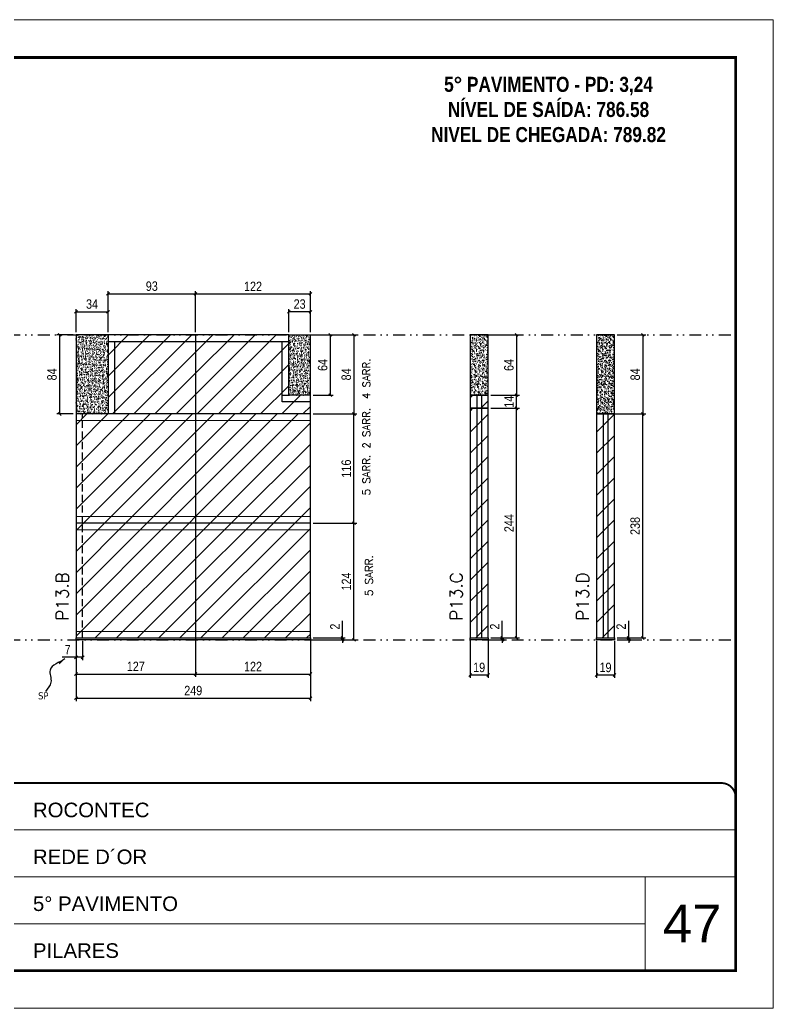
# Model space of a CAD drawing. Extents: x 28748 to 35002, y 14885 to 43501.
# Drawn here: x 32617 to 33417, y 29816 to 30866 of the extents above; entities that cross this region are included whole.
import ezdxf

# ---------------------------------------------------------------- set-up
doc = ezdxf.new("R2010")
doc.units = 0
for name, pattern in [('CONTINUO', [0]), ('DASHED', [0.75, 0.5, -0.25]), ('DIVIDE2', [0.625, 0.25, -0.125, 0, -0.125, 0, -0.125]), ('HIDDEN', [0.375, 0.25, -0.125])]:
    doc.linetypes.add(name, pattern=pattern)
for name, color, linetype, lineweight in [('CARIMBO', 255, 'Continuous', 9), ('Folhas', 255, 'Continuous', 9), ('Hachura', 251, 'Continuous', 9), ('Sarr 2.2x7', 40, 'Continuous', 9), ('SARRAFO DE PRESSAO', 251, 'DASHED', 9), ('Texto Seção', 7, 'Continuous', 15)]:
    doc.layers.add(name, color=color, linetype=linetype, lineweight=lineweight)
for name, color, linetype in [('COTA', 241, 'Continuous'), ('NOMENCLATURA', 7, 'Continuous'), ('Nível', 160, 'Continuous'), ('Painéis', 200, 'Continuous'), ('SARR_2.2x7', 40, 'Continuous'), ('Sarrafo de Pressão', 42, 'HIDDEN'), ('texto', 7, 'Continuous')]:
    doc.layers.add(name, color=color, linetype=linetype)
doc.styles.add('ARIAL', font='arial.ttf')
doc.styles.add('COTA TECNICA', font='techl___.ttf', dxfattribs={"height": 10})
doc.styles.add('COTA TECNICA-50', font='techl___.ttf', dxfattribs={"height": 10})
doc.styles.add('REGUA-120', font='ROMANS.shx', dxfattribs={"height": 15})
doc.styles.add('ROMANC', font='techb___.ttf', dxfattribs={"height": 2.5})
doc.styles.add('ROMANS', font='romans.shx')
doc.styles.get("Standard").update_dxf_attribs({"font": 'arial.ttf'})
doc.dimstyles.new('COTA PAINEL-50', dxfattribs={"dimtxt": 10, "dimasz": 3, "dimexe": 3, "dimexo": 3, "dimgap": 3, "dimtad": 1, "dimdec": 1, "dimzin": 12, "dimdsep": 46, "dimtxsty": 'COTA TECNICA-50', "dimblk1": 'OBLIQUE', "dimblk2": 'OBLIQUE', "dimsah": 1, "dimcen": 0.9, "dimclrd": 4, "dimclre": 4, "dimclrt": 240, "dimadec": 1, "dimazin": 3, "dimtfac": 1, "dimtdec": 1, "dimtmove": 0, "dimatfit": 3, "dimfxl": 1, "dimtolj": 1, "dimtzin": 12, "dimarcsym": 0})
doc.dimstyles.new('PAINEL', dxfattribs={"dimtxt": 10, "dimasz": 3, "dimexe": 3, "dimexo": 3, "dimgap": 3, "dimtad": 1, "dimdec": 1, "dimzin": 12, "dimdsep": 46, "dimtxsty": 'COTA TECNICA', "dimblk1": 'OBLIQUE', "dimblk2": 'OBLIQUE', "dimsah": 1, "dimcen": 0.9, "dimclrd": 4, "dimclre": 4, "dimclrt": 240, "dimadec": 1, "dimazin": 3, "dimtfac": 1, "dimtdec": 1, "dimtmove": 0, "dimatfit": 3, "dimfxl": 1, "dimtolj": 1, "dimtzin": 12, "dimarcsym": 0})
doc.dimstyles.get("Standard").update_dxf_attribs({"dimtxt": 0.18, "dimasz": 0.18, "dimexe": 0.18, "dimexo": 0.0625, "dimgap": 0.09, "dimtad": 0, "dimtih": 1, "dimtoh": 1, "dimdec": 4, "dimzin": 0, "dimdsep": 46, "dimtxsty": 'Standard', "dimcen": 0.09, "dimadec": 0, "dimazin": 0, "dimtfac": 1, "dimtdec": 4, "dimtofl": 0, "dimtmove": 0, "dimatfit": 3, "dimfxl": 1, "dimtolj": 1, "dimtzin": 0, "dimarcsym": 0})
pattern_1 = [(45, (-100190.879, -2076.637), (-11.2253202, 11.2253202), [])]

# ---------------------------------------------------------------- blocks, each defined once
blk = doc.blocks.new('9999999999')
at = {"color": 30, "linetype": 'CONTINUO'}
for p, q in [((98564.6, 34379.6), (99584, 34379.6)), ((98564.6, 34329.8), (99488, 34329.8)), ((99584, 34329.8), (99488, 34329.8)), ((99488, 34329.8), (99488, 34230.2)), ((98564.6, 34280), (99488, 34280))]:
    blk.add_line(p, q, dxfattribs=at)
at = {"color": 30, "linetype": 'CONTINUO', "const_width": 2}
blk.add_lwpolyline([(99584, 34230.2), (99584, 34414.4, 0.414214), (99569, 34429.4), (98229, 34429.4, 0.414214), (98214, 34414.4), (98214, 34245.2, 0.414214), (98229, 34230.2), (99584, 34230.2)], format="xyb", dxfattribs=at)
at = {"layer": 'Folhas'}
blk.add_lwpolyline([(98139, 34190.2), (99624, 34190.2), (99624, 35240.2), (98139, 35240.2)], close=True, dxfattribs=at)
at = {"layer": 'Folhas', "color": 30, "const_width": 3}
blk.add_lwpolyline([(98214, 34230.2), (99584, 34230.2), (99584, 35200.2), (98214, 35200.2)], close=True, dxfattribs=at)
at = {"color": 7, "linetype": 'Continuous', "ltscale": 5, "style": 'ARIAL'}
for s, height, p in [('ROCONTEC', 15.48, (98837.7, 34393.1)), ('REDE D´OR', 15.48, (98837.7, 34343.3)), ('5° PAVIMENTO', 15.483, (98837.7, 34293.5)), ('PILARES', 15.48, (98837.7, 34243.7))]:
    blk.add_text(s, height=height, dxfattribs=at).set_placement(p)
blk = doc.blocks.new('_Oblique')
at = {"color": 0, "linetype": 'ByBlock', "lineweight": -2}
blk.add_line((-0.5, -0.5), (0.5, 0.5), dxfattribs=at)
blk = doc.blocks.new('*D952')
at = {"layer": 'COTA', "color": 4, "lineweight": -2, "transparency": 16777216}
for p, q in [((32676.3, 30206.7), (32676.3, 30142.7)), ((32925.3, 30206.7), (32925.3, 30142.7)), ((32676.3, 30145.7), (32925.3, 30145.7))]:
    blk.add_line(p, q, dxfattribs=at)
at = {"layer": 'Defpoints', "color": 0, "transparency": 16777216}
for p in [(32676.3, 30209.7), (32925.3, 30209.7), (32925.3, 30145.7)]:
    blk.add_point(p, dxfattribs=at)
at = {"layer": 'COTA', "color": 4, "lineweight": -2, "transparency": 16777216, "xscale": 3, "yscale": 3, "zscale": 3, "rotation": 180}
blk.add_blockref('_Oblique', (32676.3, 30145.7), dxfattribs=at)
at = {"layer": 'COTA', "color": 4, "lineweight": -2, "transparency": 16777216, "xscale": 3, "yscale": 3, "zscale": 3}
blk.add_blockref('_Oblique', (32925.3, 30145.7), dxfattribs=at)
at = {"layer": 'COTA', "color": 240, "transparency": 16777216, "insert": (32800.8, 30153.8), "char_height": 10, "attachment_point": 5, "style": 'COTA TECNICA'}
blk.add_mtext('\\A1;249', dxfattribs=at)
blk = doc.blocks.new('*D953')
at = {"layer": 'COTA', "color": 4, "lineweight": -2, "transparency": 16777216}
for p, q in [((32676.3, 30204.7), (32676.3, 30186.2)), ((32683.3, 30206.7), (32683.3, 30186.2)), ((32676.3, 30189.2), (32661.6, 30189.2)), ((32683.3, 30189.2), (32676.3, 30189.2))]:
    blk.add_line(p, q, dxfattribs=at)
at = {"layer": 'Defpoints', "color": 0, "transparency": 16777216}
for p in [(32683.3, 30209.7), (32676.3, 30207.7), (32676.3, 30189.2)]:
    blk.add_point(p, dxfattribs=at)
at = {"layer": 'COTA', "color": 4, "lineweight": -2, "transparency": 16777216, "xscale": 3, "yscale": 3, "zscale": 3, "rotation": 180}
blk.add_blockref('_Oblique', (32676.3, 30189.2), dxfattribs=at)
at = {"layer": 'COTA', "color": 4, "lineweight": -2, "transparency": 16777216, "xscale": 3, "yscale": 3, "zscale": 3}
blk.add_blockref('_Oblique', (32683.3, 30189.2), dxfattribs=at)
at = {"layer": 'COTA', "color": 240, "transparency": 16777216, "insert": (32667.4, 30197.3), "char_height": 10, "attachment_point": 5, "style": 'COTA TECNICA-50'}
blk.add_mtext('\\A1;7', dxfattribs=at)
blk = doc.blocks.new('*D954')
at = {"layer": 'COTA', "color": 4, "lineweight": -2, "transparency": 16777216}
for p, q in [((32928.3, 30331.7), (32974.5, 30331.7)), ((32971.5, 30207.7), (32971.5, 30331.7)), ((32928.3, 30207.7), (32974.5, 30207.7))]:
    blk.add_line(p, q, dxfattribs=at)
at = {"layer": 'Defpoints', "color": 0, "transparency": 16777216}
for p in [(32925.3, 30331.7), (32971.5, 30331.7), (32925.3, 30207.7)]:
    blk.add_point(p, dxfattribs=at)
at = {"layer": 'COTA', "color": 4, "lineweight": -2, "transparency": 16777216, "xscale": 3, "yscale": 3, "zscale": 3}
for p, rotation in [((32971.5, 30331.7), 90), ((32971.5, 30207.7), 270)]:
    blk.add_blockref('_Oblique', p, dxfattribs=dict(at, rotation=rotation))
at = {"layer": 'COTA', "color": 240, "transparency": 16777216, "insert": (32963.5, 30269.7), "char_height": 10, "attachment_point": 5, "rotation": 90, "style": 'COTA TECNICA-50'}
blk.add_mtext('\\A1;124', dxfattribs=at)
blk = doc.blocks.new('*D955')
at = {"layer": 'COTA', "color": 4, "lineweight": -2, "transparency": 16777216}
for p, q in [((32959.3, 30209.7), (32959.3, 30227.8)), ((32928.3, 30209.7), (32962.3, 30209.7)), ((32959.3, 30207.7), (32959.3, 30209.7)), ((32928.3, 30207.7), (32962.3, 30207.7)), ((32959.3, 30207.7), (32959.3, 30204.7))]:
    blk.add_line(p, q, dxfattribs=at)
at = {"layer": 'Defpoints', "color": 0, "transparency": 16777216}
for p in [(32925.3, 30209.7), (32925.3, 30207.7), (32959.3, 30207.7)]:
    blk.add_point(p, dxfattribs=at)
at = {"layer": 'COTA', "color": 4, "lineweight": -2, "transparency": 16777216, "xscale": 3, "yscale": 3, "zscale": 3}
for p, rotation in [((32959.3, 30209.7), 270), ((32959.3, 30207.7), 90)]:
    blk.add_blockref('_Oblique', p, dxfattribs=dict(at, rotation=rotation))
at = {"layer": 'COTA', "color": 240, "transparency": 16777216, "insert": (32951.3, 30221.8), "char_height": 10, "attachment_point": 5, "rotation": 90, "style": 'COTA TECNICA-50'}
blk.add_mtext('\\A1;2', dxfattribs=at)
blk = doc.blocks.new('*D956')
at = {"layer": 'COTA', "color": 4, "linetype": 'ByBlock', "lineweight": -2, "transparency": 16777216}
for p, q in [((32928.3, 30531.7), (32974.5, 30531.7)), ((32971.5, 30531.7), (32971.5, 30447.7)), ((32928.3, 30447.7), (32974.5, 30447.7))]:
    blk.add_line(p, q, dxfattribs=at)
at = {"layer": 'Defpoints', "color": 0, "linetype": 'ByBlock', "transparency": 16777216}
for p in [(32925.3, 30531.7), (32925.3, 30447.7), (32971.5, 30447.7)]:
    blk.add_point(p, dxfattribs=at)
at = {"layer": 'COTA', "color": 4, "linetype": 'ByBlock', "lineweight": -2, "transparency": 16777216, "xscale": 3, "yscale": 3, "zscale": 3}
for p, rotation in [((32971.5, 30531.7), 90), ((32971.5, 30447.7), 270)]:
    blk.add_blockref('_Oblique', p, dxfattribs=dict(at, rotation=rotation))
at = {"layer": 'COTA', "color": 240, "linetype": 'ByBlock', "transparency": 16777216, "insert": (32963.4, 30489.7), "char_height": 10, "attachment_point": 5, "rotation": 90, "style": 'COTA TECNICA'}
blk.add_mtext('\\A1;84', dxfattribs=at)
blk = doc.blocks.new('*D957')
at = {"layer": 'COTA', "color": 4, "linetype": 'ByBlock', "lineweight": -2, "transparency": 16777216}
for p, q in [((32928.3, 30447.7), (32974.5, 30447.7)), ((32971.5, 30331.7), (32971.5, 30447.7)), ((32928.3, 30331.7), (32974.5, 30331.7))]:
    blk.add_line(p, q, dxfattribs=at)
at = {"layer": 'Defpoints', "color": 0, "linetype": 'ByBlock', "transparency": 16777216}
for p in [(32925.3, 30447.7), (32971.5, 30447.7), (32925.3, 30331.7)]:
    blk.add_point(p, dxfattribs=at)
at = {"layer": 'COTA', "color": 4, "linetype": 'ByBlock', "lineweight": -2, "transparency": 16777216, "xscale": 3, "yscale": 3, "zscale": 3}
for p, rotation in [((32971.5, 30447.7), 90), ((32971.5, 30331.7), 270)]:
    blk.add_blockref('_Oblique', p, dxfattribs=dict(at, rotation=rotation))
at = {"layer": 'COTA', "color": 240, "linetype": 'ByBlock', "transparency": 16777216, "insert": (32963.4, 30389.7), "char_height": 10, "attachment_point": 5, "rotation": 90, "style": 'COTA TECNICA'}
blk.add_mtext('\\A1;116', dxfattribs=at)
blk = doc.blocks.new('*D1854')
at = {"layer": 'COTA', "color": 4, "linetype": 'ByBlock', "lineweight": -2, "transparency": 16777216}
for p, q in [((32803.3, 30444.7), (32803.3, 30168.4)), ((32676.3, 30206.7), (32676.3, 30168.4)), ((32676.3, 30171.4), (32803.3, 30171.4))]:
    blk.add_line(p, q, dxfattribs=at)
at = {"layer": 'Defpoints', "color": 0, "linetype": 'ByBlock', "transparency": 16777216}
for p in [(32803.3, 30447.7), (32676.3, 30209.7), (32803.3, 30171.4)]:
    blk.add_point(p, dxfattribs=at)
at = {"layer": 'COTA', "color": 4, "linetype": 'ByBlock', "lineweight": -2, "transparency": 16777216, "xscale": 3, "yscale": 3, "zscale": 3, "rotation": 180}
blk.add_blockref('_Oblique', (32676.3, 30171.4), dxfattribs=at)
at = {"layer": 'COTA', "color": 4, "linetype": 'ByBlock', "lineweight": -2, "transparency": 16777216, "xscale": 3, "yscale": 3, "zscale": 3}
blk.add_blockref('_Oblique', (32803.3, 30171.4), dxfattribs=at)
at = {"layer": 'COTA', "color": 240, "linetype": 'ByBlock', "transparency": 16777216, "insert": (32739.8, 30179.5), "char_height": 10, "attachment_point": 5, "style": 'COTA TECNICA'}
blk.add_mtext('\\A1;127', dxfattribs=at)
blk = doc.blocks.new('*D1855')
at = {"layer": 'COTA', "color": 4, "linetype": 'ByBlock', "lineweight": -2, "transparency": 16777216}
for p, q in [((32803.3, 30444.7), (32803.3, 30168.4)), ((32925.3, 30204.7), (32925.3, 30168.4)), ((32803.3, 30171.4), (32925.3, 30171.4))]:
    blk.add_line(p, q, dxfattribs=at)
at = {"layer": 'Defpoints', "color": 0, "linetype": 'ByBlock', "transparency": 16777216}
for p in [(32803.3, 30447.7), (32925.3, 30207.7), (32925.3, 30171.4)]:
    blk.add_point(p, dxfattribs=at)
at = {"layer": 'COTA', "color": 4, "linetype": 'ByBlock', "lineweight": -2, "transparency": 16777216, "xscale": 3, "yscale": 3, "zscale": 3, "rotation": 180}
blk.add_blockref('_Oblique', (32803.3, 30171.4), dxfattribs=at)
at = {"layer": 'COTA', "color": 4, "linetype": 'ByBlock', "lineweight": -2, "transparency": 16777216, "xscale": 3, "yscale": 3, "zscale": 3}
blk.add_blockref('_Oblique', (32925.3, 30171.4), dxfattribs=at)
at = {"layer": 'COTA', "color": 240, "linetype": 'ByBlock', "transparency": 16777216, "insert": (32864.3, 30179.4), "char_height": 10, "attachment_point": 5, "style": 'COTA TECNICA'}
blk.add_mtext('\\A1;122', dxfattribs=at)
blk = doc.blocks.new('*D1856')
at = {"layer": 'COTA', "color": 4, "linetype": 'ByBlock', "lineweight": -2, "transparency": 16777216}
for p, q in [((32673.3, 30531.7), (32655.9, 30531.7)), ((32658.9, 30531.7), (32658.9, 30447.7)), ((32673.3, 30447.7), (32655.9, 30447.7))]:
    blk.add_line(p, q, dxfattribs=at)
at = {"layer": 'Defpoints', "color": 0, "linetype": 'ByBlock', "transparency": 16777216}
for p in [(32676.3, 30531.7), (32658.9, 30447.7), (32676.3, 30447.7)]:
    blk.add_point(p, dxfattribs=at)
at = {"layer": 'COTA', "color": 4, "linetype": 'ByBlock', "lineweight": -2, "transparency": 16777216, "xscale": 3, "yscale": 3, "zscale": 3}
for p, rotation in [((32658.9, 30531.7), 90), ((32658.9, 30447.7), 270)]:
    blk.add_blockref('_Oblique', p, dxfattribs=dict(at, rotation=rotation))
at = {"layer": 'COTA', "color": 240, "linetype": 'ByBlock', "transparency": 16777216, "insert": (32650.8, 30489.7), "char_height": 10, "attachment_point": 5, "rotation": 90, "style": 'COTA TECNICA'}
blk.add_mtext('\\A1;84', dxfattribs=at)
blk = doc.blocks.new('*D1823')
at = {"layer": 'COTA', "color": 4, "linetype": 'ByBlock', "lineweight": -2, "transparency": 16777216}
for p, q in [((32676.3, 30534.7), (32676.3, 30559.1)), ((32676.3, 30556.1), (32710.3, 30556.1)), ((32710.3, 30534.7), (32710.3, 30559.1))]:
    blk.add_line(p, q, dxfattribs=at)
at = {"layer": 'Defpoints', "color": 0, "linetype": 'ByBlock', "transparency": 16777216}
for p in [(32710.3, 30556.1), (32676.3, 30531.7), (32710.3, 30531.7)]:
    blk.add_point(p, dxfattribs=at)
at = {"layer": 'COTA', "color": 4, "linetype": 'ByBlock', "lineweight": -2, "transparency": 16777216, "xscale": 3, "yscale": 3, "zscale": 3, "rotation": 180}
blk.add_blockref('_Oblique', (32676.3, 30556.1), dxfattribs=at)
at = {"layer": 'COTA', "color": 4, "linetype": 'ByBlock', "lineweight": -2, "transparency": 16777216, "xscale": 3, "yscale": 3, "zscale": 3}
blk.add_blockref('_Oblique', (32710.3, 30556.1), dxfattribs=at)
at = {"layer": 'COTA', "color": 240, "linetype": 'ByBlock', "transparency": 16777216, "insert": (32693.3, 30564.4), "char_height": 10, "attachment_point": 5, "style": 'COTA TECNICA'}
blk.add_mtext('\\A1;34', dxfattribs=at)
blk = doc.blocks.new('*D905')
at = {"layer": 'COTA', "color": 4, "lineweight": -2, "transparency": 16777216}
for p, q in [((33095, 30206.7), (33095, 30167.4)), ((33114, 30206.7), (33114, 30167.4)), ((33095, 30170.4), (33114, 30170.4))]:
    blk.add_line(p, q, dxfattribs=at)
at = {"layer": 'Defpoints', "color": 0, "transparency": 16777216}
for p in [(33095, 30209.7), (33114, 30209.7), (33114, 30170.4)]:
    blk.add_point(p, dxfattribs=at)
at = {"layer": 'COTA', "color": 4, "lineweight": -2, "transparency": 16777216, "xscale": 3, "yscale": 3, "zscale": 3, "rotation": 180}
blk.add_blockref('_Oblique', (33095, 30170.4), dxfattribs=at)
at = {"layer": 'COTA', "color": 4, "lineweight": -2, "transparency": 16777216, "xscale": 3, "yscale": 3, "zscale": 3}
blk.add_blockref('_Oblique', (33114, 30170.4), dxfattribs=at)
at = {"layer": 'COTA', "color": 240, "transparency": 16777216, "insert": (33104.5, 30178.4), "char_height": 10, "attachment_point": 5, "style": 'COTA TECNICA'}
blk.add_mtext('\\A1;19', dxfattribs=at)
blk = doc.blocks.new('*D906')
at = {"layer": 'COTA', "color": 4, "lineweight": -2, "transparency": 16777216}
for p, q in [((33129.1, 30209.7), (33129.1, 30227.8)), ((33117, 30209.7), (33132.1, 30209.7)), ((33129.1, 30207.7), (33129.1, 30209.7)), ((33117, 30207.7), (33132.1, 30207.7)), ((33129.1, 30207.7), (33129.1, 30204.7))]:
    blk.add_line(p, q, dxfattribs=at)
at = {"layer": 'Defpoints', "color": 0, "transparency": 16777216}
for p in [(33114, 30209.7), (33129.1, 30209.7), (33114, 30207.7)]:
    blk.add_point(p, dxfattribs=at)
at = {"layer": 'COTA', "color": 4, "lineweight": -2, "transparency": 16777216, "xscale": 3, "yscale": 3, "zscale": 3}
for p, rotation in [((33129.1, 30209.7), 270), ((33129.1, 30207.7), 90)]:
    blk.add_blockref('_Oblique', p, dxfattribs=dict(at, rotation=rotation))
at = {"layer": 'COTA', "color": 240, "transparency": 16777216, "insert": (33121.1, 30221.8), "char_height": 10, "attachment_point": 5, "rotation": 90, "style": 'COTA TECNICA-50'}
blk.add_mtext('\\A1;2', dxfattribs=at)
blk = doc.blocks.new('*D1826')
at = {"layer": 'COTA', "color": 4, "linetype": 'ByBlock', "lineweight": -2, "transparency": 16777216}
for p, q in [((33117, 30531.7), (33147.2, 30531.7)), ((33144.2, 30531.7), (33144.2, 30467.7)), ((33117, 30467.7), (33147.2, 30467.7))]:
    blk.add_line(p, q, dxfattribs=at)
at = {"layer": 'Defpoints', "color": 0, "linetype": 'ByBlock', "transparency": 16777216}
for p in [(33114, 30531.7), (33114, 30467.7), (33144.2, 30467.7)]:
    blk.add_point(p, dxfattribs=at)
at = {"layer": 'COTA', "color": 4, "linetype": 'ByBlock', "lineweight": -2, "transparency": 16777216, "xscale": 3, "yscale": 3, "zscale": 3}
for p, rotation in [((33144.2, 30531.7), 90), ((33144.2, 30467.7), 270)]:
    blk.add_blockref('_Oblique', p, dxfattribs=dict(at, rotation=rotation))
at = {"layer": 'COTA', "color": 240, "linetype": 'ByBlock', "transparency": 16777216, "insert": (33136.1, 30499.7), "char_height": 10, "attachment_point": 5, "rotation": 90, "style": 'COTA TECNICA'}
blk.add_mtext('\\A1;64', dxfattribs=at)
blk = doc.blocks.new('*D1827')
at = {"layer": 'COTA', "color": 4, "linetype": 'ByBlock', "lineweight": -2, "transparency": 16777216}
for p, q in [((33117, 30453.7), (33147.2, 30453.7)), ((33144.2, 30209.7), (33144.2, 30453.7)), ((33117, 30209.7), (33147.2, 30209.7))]:
    blk.add_line(p, q, dxfattribs=at)
at = {"layer": 'Defpoints', "color": 0, "linetype": 'ByBlock', "transparency": 16777216}
for p in [(33114, 30453.7), (33144.2, 30453.7), (33114, 30209.7)]:
    blk.add_point(p, dxfattribs=at)
at = {"layer": 'COTA', "color": 4, "linetype": 'ByBlock', "lineweight": -2, "transparency": 16777216, "xscale": 3, "yscale": 3, "zscale": 3}
for p, rotation in [((33144.2, 30453.7), 90), ((33144.2, 30209.7), 270)]:
    blk.add_blockref('_Oblique', p, dxfattribs=dict(at, rotation=rotation))
at = {"layer": 'COTA', "color": 240, "linetype": 'ByBlock', "transparency": 16777216, "insert": (33136.2, 30331.7), "char_height": 10, "attachment_point": 5, "rotation": 90, "style": 'COTA TECNICA'}
blk.add_mtext('\\A1;244', dxfattribs=at)
blk = doc.blocks.new('*D1828')
at = {"layer": 'COTA', "color": 4, "linetype": 'ByBlock', "lineweight": -2, "transparency": 16777216}
for p, q in [((33117, 30467.7), (33147.2, 30467.7)), ((33144.2, 30453.7), (33144.2, 30467.7)), ((33117, 30453.7), (33147.2, 30453.7))]:
    blk.add_line(p, q, dxfattribs=at)
at = {"layer": 'Defpoints', "color": 0, "linetype": 'ByBlock', "transparency": 16777216}
for p in [(33114, 30467.7), (33144.2, 30467.7), (33114, 30453.7)]:
    blk.add_point(p, dxfattribs=at)
at = {"layer": 'COTA', "color": 4, "linetype": 'ByBlock', "lineweight": -2, "transparency": 16777216, "xscale": 3, "yscale": 3, "zscale": 3}
for p, rotation in [((33144.2, 30467.7), 90), ((33144.2, 30453.7), 270)]:
    blk.add_blockref('_Oblique', p, dxfattribs=dict(at, rotation=rotation))
at = {"layer": 'COTA', "color": 240, "linetype": 'ByBlock', "transparency": 16777216, "insert": (33136.2, 30460.7), "char_height": 10, "attachment_point": 5, "rotation": 90, "style": 'COTA TECNICA'}
blk.add_mtext('\\A1;14', dxfattribs=at)
blk = doc.blocks.new('*D2156')
at = {"layer": 'COTA', "color": 4, "lineweight": -2, "transparency": 16777216}
for p, q in [((32803.3, 30534.7), (32803.3, 30578.2)), ((32925.3, 30534.7), (32925.3, 30578.2)), ((32803.3, 30575.2), (32925.3, 30575.2))]:
    blk.add_line(p, q, dxfattribs=at)
at = {"layer": 'Defpoints', "color": 0, "transparency": 16777216}
for p in [(32925.3, 30575.2), (32803.3, 30531.7), (32925.3, 30531.7)]:
    blk.add_point(p, dxfattribs=at)
at = {"layer": 'COTA', "color": 4, "lineweight": -2, "transparency": 16777216, "xscale": 3, "yscale": 3, "zscale": 3, "rotation": 180}
blk.add_blockref('_Oblique', (32803.3, 30575.2), dxfattribs=at)
at = {"layer": 'COTA', "color": 4, "lineweight": -2, "transparency": 16777216, "xscale": 3, "yscale": 3, "zscale": 3}
blk.add_blockref('_Oblique', (32925.3, 30575.2), dxfattribs=at)
at = {"layer": 'COTA', "color": 240, "transparency": 16777216, "insert": (32864.3, 30583.2), "char_height": 10, "attachment_point": 5, "style": 'COTA TECNICA-50'}
blk.add_mtext('\\A1;122', dxfattribs=at)
blk = doc.blocks.new('*D1418')
at = {"layer": 'COTA', "color": 4, "lineweight": -2, "transparency": 16777216}
for p, q in [((32902.3, 30534.7), (32902.3, 30559.1)), ((32925.3, 30556.1), (32902.3, 30556.1)), ((32925.3, 30534.7), (32925.3, 30559.1))]:
    blk.add_line(p, q, dxfattribs=at)
at = {"layer": 'Defpoints', "color": 0, "transparency": 16777216}
for p in [(32902.3, 30556.1), (32902.3, 30531.7), (32925.3, 30531.7)]:
    blk.add_point(p, dxfattribs=at)
at = {"layer": 'COTA', "color": 4, "lineweight": -2, "transparency": 16777216, "xscale": 3, "yscale": 3, "zscale": 3, "rotation": 180}
blk.add_blockref('_Oblique', (32902.3, 30556.1), dxfattribs=at)
at = {"layer": 'COTA', "color": 4, "lineweight": -2, "transparency": 16777216, "xscale": 3, "yscale": 3, "zscale": 3}
blk.add_blockref('_Oblique', (32925.3, 30556.1), dxfattribs=at)
at = {"layer": 'COTA', "color": 240, "transparency": 16777216, "insert": (32913.8, 30564.4), "char_height": 10, "attachment_point": 5, "style": 'COTA TECNICA-50'}
blk.add_mtext('\\A1;23', dxfattribs=at)
blk = doc.blocks.new('*D2303')
at = {"layer": 'COTA', "color": 4, "lineweight": -2, "transparency": 16777216}
for p, q in [((32710.3, 30534.7), (32710.3, 30578.2)), ((32803.3, 30534.7), (32803.3, 30578.2)), ((32710.3, 30575.2), (32803.3, 30575.2))]:
    blk.add_line(p, q, dxfattribs=at)
at = {"layer": 'Defpoints', "color": 0, "transparency": 16777216}
for p in [(32803.3, 30575.2), (32710.3, 30531.7), (32803.3, 30531.7)]:
    blk.add_point(p, dxfattribs=at)
at = {"layer": 'COTA', "color": 4, "lineweight": -2, "transparency": 16777216, "xscale": 3, "yscale": 3, "zscale": 3, "rotation": 180}
blk.add_blockref('_Oblique', (32710.3, 30575.2), dxfattribs=at)
at = {"layer": 'COTA', "color": 4, "lineweight": -2, "transparency": 16777216, "xscale": 3, "yscale": 3, "zscale": 3}
blk.add_blockref('_Oblique', (32803.3, 30575.2), dxfattribs=at)
at = {"layer": 'COTA', "color": 240, "transparency": 16777216, "insert": (32756.8, 30583.4), "char_height": 10, "attachment_point": 5, "style": 'COTA TECNICA'}
blk.add_mtext('\\A1;93', dxfattribs=at)
blk = doc.blocks.new('*D2311')
at = {"layer": 'COTA', "color": 4, "lineweight": -2, "transparency": 16777216}
for p, q in [((33229.2, 30206.7), (33229.2, 30167.4)), ((33248.2, 30206.7), (33248.2, 30167.4)), ((33229.2, 30170.4), (33248.2, 30170.4))]:
    blk.add_line(p, q, dxfattribs=at)
at = {"layer": 'Defpoints', "color": 0, "transparency": 16777216}
for p in [(33229.2, 30209.7), (33248.2, 30209.7), (33248.2, 30170.4)]:
    blk.add_point(p, dxfattribs=at)
at = {"layer": 'COTA', "color": 4, "lineweight": -2, "transparency": 16777216, "xscale": 3, "yscale": 3, "zscale": 3, "rotation": 180}
blk.add_blockref('_Oblique', (33229.2, 30170.4), dxfattribs=at)
at = {"layer": 'COTA', "color": 4, "lineweight": -2, "transparency": 16777216, "xscale": 3, "yscale": 3, "zscale": 3}
blk.add_blockref('_Oblique', (33248.2, 30170.4), dxfattribs=at)
at = {"layer": 'COTA', "color": 240, "transparency": 16777216, "insert": (33238.7, 30178.4), "char_height": 10, "attachment_point": 5, "style": 'COTA TECNICA'}
blk.add_mtext('\\A1;19', dxfattribs=at)
blk = doc.blocks.new('*D2312')
at = {"layer": 'COTA', "color": 4, "lineweight": -2, "transparency": 16777216}
for p, q in [((33263.3, 30209.7), (33263.3, 30227.8)), ((33251.2, 30209.7), (33266.3, 30209.7)), ((33263.3, 30207.7), (33263.3, 30209.7)), ((33251.2, 30207.7), (33266.3, 30207.7)), ((33263.3, 30207.7), (33263.3, 30204.7))]:
    blk.add_line(p, q, dxfattribs=at)
at = {"layer": 'Defpoints', "color": 0, "transparency": 16777216}
for p in [(33248.2, 30209.7), (33263.3, 30209.7), (33248.2, 30207.7)]:
    blk.add_point(p, dxfattribs=at)
at = {"layer": 'COTA', "color": 4, "lineweight": -2, "transparency": 16777216, "xscale": 3, "yscale": 3, "zscale": 3}
for p, rotation in [((33263.3, 30209.7), 270), ((33263.3, 30207.7), 90)]:
    blk.add_blockref('_Oblique', p, dxfattribs=dict(at, rotation=rotation))
at = {"layer": 'COTA', "color": 240, "transparency": 16777216, "insert": (33255.3, 30221.8), "char_height": 10, "attachment_point": 5, "rotation": 90, "style": 'COTA TECNICA-50'}
blk.add_mtext('\\A1;2', dxfattribs=at)
blk = doc.blocks.new('*D2313')
at = {"layer": 'COTA', "color": 4, "linetype": 'ByBlock', "lineweight": -2, "transparency": 16777216}
for p, q in [((33251.2, 30531.7), (33281.4, 30531.7)), ((33278.4, 30531.7), (33278.4, 30447.7)), ((33251.2, 30447.7), (33281.4, 30447.7))]:
    blk.add_line(p, q, dxfattribs=at)
at = {"layer": 'Defpoints', "color": 0, "linetype": 'ByBlock', "transparency": 16777216}
for p in [(33248.2, 30531.7), (33248.2, 30447.7), (33278.4, 30447.7)]:
    blk.add_point(p, dxfattribs=at)
at = {"layer": 'COTA', "color": 4, "linetype": 'ByBlock', "lineweight": -2, "transparency": 16777216, "xscale": 3, "yscale": 3, "zscale": 3}
for p, rotation in [((33278.4, 30531.7), 90), ((33278.4, 30447.7), 270)]:
    blk.add_blockref('_Oblique', p, dxfattribs=dict(at, rotation=rotation))
at = {"layer": 'COTA', "color": 240, "linetype": 'ByBlock', "transparency": 16777216, "insert": (33270.3, 30489.7), "char_height": 10, "attachment_point": 5, "rotation": 90, "style": 'COTA TECNICA'}
blk.add_mtext('\\A1;84', dxfattribs=at)
blk = doc.blocks.new('*D2314')
at = {"layer": 'COTA', "color": 4, "linetype": 'ByBlock', "lineweight": -2, "transparency": 16777216}
for p, q in [((33232.2, 30447.7), (33281.4, 30447.7)), ((33278.4, 30209.7), (33278.4, 30447.7)), ((33251.2, 30209.7), (33281.4, 30209.7))]:
    blk.add_line(p, q, dxfattribs=at)
at = {"layer": 'Defpoints', "color": 0, "linetype": 'ByBlock', "transparency": 16777216}
for p in [(33229.2, 30447.7), (33278.4, 30447.7), (33248.2, 30209.7)]:
    blk.add_point(p, dxfattribs=at)
at = {"layer": 'COTA', "color": 4, "linetype": 'ByBlock', "lineweight": -2, "transparency": 16777216, "xscale": 3, "yscale": 3, "zscale": 3}
for p, rotation in [((33278.4, 30447.7), 90), ((33278.4, 30209.7), 270)]:
    blk.add_blockref('_Oblique', p, dxfattribs=dict(at, rotation=rotation))
at = {"layer": 'COTA', "color": 240, "linetype": 'ByBlock', "transparency": 16777216, "insert": (33270.2, 30328.7), "char_height": 10, "attachment_point": 5, "rotation": 90, "style": 'COTA TECNICA'}
blk.add_mtext('\\A1;238', dxfattribs=at)
blk = doc.blocks.new('*D2315')
at = {"layer": 'COTA', "color": 4, "lineweight": -2, "transparency": 16777216}
for p, q in [((32928.3, 30531.7), (32949.4, 30531.7)), ((32946.4, 30531.7), (32946.4, 30467.7)), ((32928.3, 30467.7), (32949.4, 30467.7))]:
    blk.add_line(p, q, dxfattribs=at)
at = {"layer": 'Defpoints', "color": 0, "transparency": 16777216}
for p in [(32925.3, 30531.7), (32925.3, 30467.7), (32946.4, 30467.7)]:
    blk.add_point(p, dxfattribs=at)
at = {"layer": 'COTA', "color": 4, "lineweight": -2, "transparency": 16777216, "xscale": 3, "yscale": 3, "zscale": 3}
for p, rotation in [((32946.4, 30531.7), 90), ((32946.4, 30467.7), 270)]:
    blk.add_blockref('_Oblique', p, dxfattribs=dict(at, rotation=rotation))
at = {"layer": 'COTA', "color": 240, "transparency": 16777216, "insert": (32938.3, 30499.7), "char_height": 10, "attachment_point": 5, "rotation": 90, "style": 'COTA TECNICA'}
blk.add_mtext('\\A1;64', dxfattribs=at)

msp = doc.modelspace()

# ---------------------------------------------------------------- hatches: boundary and pattern name
at = {"layer": 'COTA', "linetype": 'ByBlock'}
h = msp.add_hatch(dxfattribs=at)
h.set_pattern_fill('AR-CONC', color=256, scale=0.03)
h.set_pattern_definition([(50, (-100190.879, 198.5135), (5.46554007, -0.47817257), [0.5715, -6.2865]), (355, (-100190.879, 198.5135), (-1.05730264, 5.73170536), [0.4572, -5.02921753]), (100.4514447, (-100190.4235, 198.4736), (4.40823741, 5.25353256), [0.48570026, -5.34270734]), (46.1842, (-100190.879, 200.0375), (8.13237123, -1.26126984), [0.85725, -9.42975]), (96.6355576, (-100190.201, 199.932), (7.122124, 7.42278374), [0.7285507, -8.01406824]), (351.184151, (-100190.879, 200.0375), (7.122124, 7.42278374), [0.685799, -7.54379196]), (21, (-100190.117, 199.6565), (4.54843174, -3.06795595), [0.5715, -6.2865]), (326, (-100190.117, 199.6565), (1.85406085, 5.52563898), [0.4572, -5.0292]), (71.451445, (-100189.738, 199.401), (6.40249258, 2.45768307), [0.48570026, -5.34269813]), (37.5, (-100190.879, 198.5135), (0.092658098, 2.536651166), [0, -4.96824, 0, -5.1054, 0, -5.04825]), (7.5, (-100190.879, 198.5135), (2.004589875, 3.005417245), [0, -2.91084, 0, -4.85394, 0, -1.92405]), (327.5, (-100192.5782, 198.5135), (4.067717855, -0.17186232), [0, -1.905, 0, -5.9436, 0, -7.8867]), (317.5, (-100193.3402, 198.5135), (4.44387544, 0.76279473), [0, -2.4765, 0, -3.94716, 0, -5.6007])])
h.paths.add_polyline_path([(32710.3, 30531.7), (32676.3, 30531.7), (32676.3, 30447.7), (32710.3, 30447.7)])
h = msp.add_hatch(dxfattribs=at)
h.set_pattern_fill('AR-CONC', color=256, scale=0.03)
h.set_pattern_definition([(50, (29064.5875, 33199.16), (5.46554, -0.4781726), [0.5715, -6.2865]), (355, (29064.5875, 33199.16), (-1.0573026, 5.7317054), [0.4572, -5.0292175]), (100.45144, (29065.043, 33199.12), (4.4082374, 5.2535326), [0.4857, -5.3427073]), (46.1842, (29064.5875, 33200.684), (8.132371, -1.26127), [0.85725, -9.42975]), (96.63556, (29065.265, 33200.579), (7.122124, 7.422784), [0.72855, -8.014068]), (351.18415, (29064.5875, 33200.684), (7.122124, 7.422784), [0.685799, -7.543792]), (21, (29065.3495, 33200.303), (4.5484317, -3.067956), [0.5715, -6.2865]), (326, (29065.3495, 33200.303), (1.854061, 5.525639), [0.4572, -5.0292]), (71.45144, (29065.7286, 33200.0473), (6.4024926, 2.457683), [0.4857, -5.342698]), (37.5, (29064.5875, 33199.16), (0.0926581, 2.5366512), [0, -4.96824, 0, -5.1054, 0, -5.04825]), (7.5, (29064.5875, 33199.16), (2.0045899, 3.0054172), [0, -2.91084, 0, -4.85394, 0, -1.92405]), (327.5, (29062.8883, 33199.16), (4.06771786, -0.1718623), [0, -1.905, 0, -5.9436, 0, -7.8867]), (317.5, (29062.1263, 33199.16), (4.4438754, 0.7627947), [0, -2.4765, 0, -3.94716, 0, -5.6007])])
h.paths.add_polyline_path([(32902.3, 30467.7), (32925.3, 30467.7), (32925.3, 30531.7), (32902.3, 30531.7)])
h = msp.add_hatch(dxfattribs=at)
h.set_pattern_fill('AR-CONC', color=256, scale=0.03)
h.set_pattern_definition([(50, (-98636.0674, 2465.6637), (5.46554007, -0.47817257), [0.5715, -6.2865]), (355, (-98636.0674, 2465.6637), (-1.05730264, 5.73170536), [0.4572, -5.02921753]), (100.4514447, (-98635.612, 2465.624), (4.40823741, 5.25353256), [0.48570026, -5.34270734]), (46.1842, (-98636.0674, 2467.188), (8.13237123, -1.26126984), [0.85725, -9.42975]), (96.6355576, (-98635.39, 2467.0826), (7.122124, 7.42278374), [0.7285507, -8.01406824]), (351.184151, (-98636.067, 2467.188), (7.122124, 7.42278374), [0.685799, -7.54379196]), (21, (-98635.3054, 2466.8067), (4.54843174, -3.06795595), [0.5715, -6.2865]), (326, (-98635.3054, 2466.8067), (1.85406085, 5.52563898), [0.4572, -5.0292]), (71.451445, (-98634.9263, 2466.551), (6.40249258, 2.45768307), [0.48570026, -5.34269813]), (37.5, (-98636.0674, 2465.6637), (0.092658098, 2.536651166), [0, -4.96824, 0, -5.1054, 0, -5.04825]), (7.5, (-98636.0674, 2465.6637), (2.004589875, 3.005417245), [0, -2.91084, 0, -4.85394, 0, -1.92405]), (327.5, (-98637.7666, 2465.6637), (4.067717855, -0.17186232), [0, -1.905, 0, -5.9436, 0, -7.8867]), (317.5, (-98638.5286, 2465.6637), (4.44387544, 0.76279473), [0, -2.4765, 0, -3.94716, 0, -5.6007])])
h.paths.add_polyline_path([(33095.41, 30467.7), (33113.66, 30467.7), (33113.03, 30531.7), (33094.78, 30531.7)])
h = msp.add_hatch(dxfattribs=at)
h.set_pattern_fill('AR-CONC', color=256, scale=0.03)
h.set_pattern_definition([(50, (-98501.8854, 2465.6637), (5.46554007, -0.47817257), [0.5715, -6.2865]), (355, (-98501.8854, 2465.6637), (-1.05730264, 5.73170536), [0.4572, -5.02921753]), (100.4514447, (-98501.43, 2465.624), (4.40823741, 5.25353256), [0.48570026, -5.34270734]), (46.1842, (-98501.8854, 2467.188), (8.13237123, -1.26126984), [0.85725, -9.42975]), (96.6355576, (-98501.208, 2467.0826), (7.122124, 7.42278374), [0.7285507, -8.01406824]), (351.184151, (-98501.8854, 2467.188), (7.122124, 7.42278374), [0.685799, -7.54379196]), (21, (-98501.1234, 2466.8067), (4.54843174, -3.06795595), [0.5715, -6.2865]), (326, (-98501.1234, 2466.8067), (1.85406085, 5.52563898), [0.4572, -5.0292]), (71.451445, (-98500.7444, 2466.551), (6.40249258, 2.45768307), [0.48570026, -5.34269813]), (37.5, (-98501.8854, 2465.6637), (0.092658098, 2.536651166), [0, -4.96824, 0, -5.1054, 0, -5.04825]), (7.5, (-98501.8854, 2465.6637), (2.004589875, 3.005417245), [0, -2.91084, 0, -4.85394, 0, -1.92405]), (327.5, (-98503.5847, 2465.6637), (4.067717855, -0.17186232), [0, -1.905, 0, -5.9436, 0, -7.8867]), (317.5, (-98504.3467, 2465.6637), (4.44387544, 0.76279473), [0, -2.4765, 0, -3.94716, 0, -5.6007])])
h.paths.add_polyline_path([(33229.59, 30447.7), (33247.84, 30447.7), (33247.22, 30531.7), (33228.97, 30531.7)])
at = {"layer": 'Hachura'}
h = msp.add_hatch(dxfattribs=at)
h.set_pattern_fill('ANSI31', color=256, scale=5)
h.paths.add_polyline_path([(32803.3, 30531.7), (32710.3, 30531.7), (32710.3, 30447.7), (32803.3, 30447.7)])
h = msp.add_hatch(dxfattribs=at)
h.set_pattern_fill('ANSI31', color=256, scale=5)
h.paths.add_polyline_path([(32925.3, 30447.7), (32925.3, 30467.7), (32902.3, 30467.7), (32902.3, 30531.7), (32803.3, 30531.7), (32803.3, 30447.7)])
h = msp.add_hatch(dxfattribs=at)
h.set_pattern_fill('ANSI31', color=256, scale=5)
h.set_pattern_definition([(45, (29064.588, 36716.885), (-11.22532, 11.22532), [])])
h.paths.add_polyline_path([(33114.03, 30467.7), (33095.03, 30467.7), (33095.03, 30453.7), (33114.03, 30453.7)])
at = {"layer": 'Hachura', "linetype": 'ByBlock'}
h = msp.add_hatch(dxfattribs=at)
h.set_pattern_fill('ANSI31', color=256, scale=5)
h.set_pattern_definition(pattern_1)
h.paths.add_polyline_path([(33114.03, 30453.7), (33095.03, 30453.7), (33095.03, 30209.7), (33114.03, 30209.7)])
h = msp.add_hatch(dxfattribs=at)
h.set_pattern_fill('ANSI31', color=256, scale=5)
h.set_pattern_definition([(45, (-100056.697, -2076.637), (-11.2253202, 11.2253202), [])])
h.paths.add_polyline_path([(33248.22, 30453.7), (33229.22, 30453.7), (33229.22, 30209.7), (33248.22, 30209.7)])
h = msp.add_hatch(dxfattribs=at)
h.set_pattern_fill('ANSI31', color=256, scale=5)
h.set_pattern_definition(pattern_1)
h.paths.add_polyline_path([(32676.3, 30447.7), (32676.3, 30331.7), (32803.3, 30331.7), (32803.3, 30447.7)])
h = msp.add_hatch(dxfattribs=at)
h.set_pattern_fill('ANSI31', color=256, scale=5)
h.set_pattern_definition(pattern_1)
h.paths.add_polyline_path([(32925.3, 30331.7), (32925.3, 30447.7), (32803.3, 30447.7), (32803.3, 30331.7)])
h = msp.add_hatch(dxfattribs=at)
h.set_pattern_fill('ANSI31', color=256, scale=5)
h.set_pattern_definition(pattern_1)
h.paths.add_polyline_path([(32803.3, 30331.7), (32676.3, 30331.7), (32676.3, 30209.7), (32803.3, 30209.7)])
h = msp.add_hatch(dxfattribs=at)
h.set_pattern_fill('ANSI31', color=256, scale=5)
h.set_pattern_definition(pattern_1)
h.paths.add_polyline_path([(32803.3, 30331.7), (32803.3, 30209.7), (32925.3, 30209.7), (32925.3, 30331.7)])

# ---------------------------------------------------------------- linework, layer by layer
at = {"layer": 'COTA', "linetype": 'ByBlock'}
for p, q in [((32710.3, 30531.7), (32676.3, 30531.7)), ((32676.3, 30531.7), (32676.3, 30447.7)), ((32902.3, 30531.7), (32925.3, 30531.7)), ((32925.3, 30467.7), (32925.3, 30531.7))]:
    msp.add_line(p, q, dxfattribs=at)
for points in [[(33095.03, 30467.7), (33114.03, 30467.7), (33114.03, 30531.7), (33095.03, 30531.7)], [(33229.22, 30447.7), (33248.22, 30447.7), (33248.22, 30531.7), (33229.22, 30531.7)]]:
    msp.add_lwpolyline(points, close=True, dxfattribs=at)
at = {"layer": 'Nível', "color": 4, "linetype": 'DIVIDE2', "ltscale": 50}
for p, q in [((32006.84, 30531.7), (33376.84, 30531.7)), ((32006.84, 30207.7), (33376.84, 30207.7))]:
    msp.add_line(p, q, dxfattribs=at)
at = {"layer": 'Painéis'}
for p, q in [((32902.3, 30531.7), (32710.3, 30531.7)), ((32710.3, 30531.7), (32710.3, 30447.7)), ((32803.3, 30531.7), (32803.3, 30447.7)), ((32902.3, 30467.7), (32902.3, 30531.7)), ((32925.3, 30531.7), (32925.3, 30531.7)), ((32925.3, 30467.7), (32902.3, 30467.7)), ((32925.3, 30469.7), (32925.3, 30469.7)), ((32925.3, 30447.7), (32925.3, 30467.7)), ((33095.03, 30467.7), (33114.03, 30467.7)), ((33114.03, 30467.7), (33095.03, 30467.7)), ((32925.3, 30447.7), (32676.3, 30447.7)), ((32710.3, 30447.7), (32676.3, 30447.7)), ((32676.3, 30447.7), (32676.3, 30447.7)), ((32676.3, 30447.7), (32676.3, 30209.7)), ((32676.3, 30447.7), (32676.3, 30447.7)), ((32925.3, 30447.7), (32676.3, 30447.7)), ((32803.3, 30447.7), (32803.3, 30209.7)), ((32925.3, 30209.7), (32925.3, 30447.7)), ((33229.22, 30447.7), (33248.22, 30447.7)), ((32925.3, 30331.7), (32676.3, 30331.7)), ((32676.3, 30209.7), (32925.3, 30209.7))]:
    msp.add_line(p, q, dxfattribs=at)
for points in [[(33095.03, 30453.7), (33114.03, 30453.7), (33114.03, 30467.7), (33095.03, 30467.7)], [(33095.03, 30209.7), (33114.03, 30209.7), (33114.03, 30453.7), (33095.03, 30453.7)], [(33229.22, 30209.7), (33248.22, 30209.7), (33248.22, 30447.7), (33229.22, 30447.7)], [(32676.3, 30209.7), (32925.3, 30209.7), (32925.3, 30207.7), (32676.3, 30207.7)], [(33095.03, 30209.7), (33114.03, 30209.7), (33114.03, 30207.7), (33095.03, 30207.7)], [(33229.22, 30209.7), (33248.22, 30209.7), (33248.22, 30207.7), (33229.22, 30207.7)]]:
    msp.add_lwpolyline(points, close=True, dxfattribs=at)
for points in [[(33248.22, 30447.7), (33229.22, 30447.7)], [(33229.22, 30447.7), (33248.22, 30447.7)]]:
    msp.add_lwpolyline(points, dxfattribs=at)
at = {"layer": 'Sarr 2.2x7'}
for p, q in [((32925.3, 30440.7), (32676.3, 30440.7)), ((32925.3, 30338.7), (32676.3, 30338.7)), ((32925.3, 30324.7), (32676.3, 30324.7)), ((32925.3, 30216.7), (32676.3, 30216.7)), ((32925.3, 30209.7), (32676.3, 30209.7))]:
    msp.add_line(p, q, dxfattribs=at)
at = {"layer": 'Sarr 2.2x7', "linetype": 'Continuous'}
for p, q in [((32676.3, 30331.7), (32676.3, 30338.7)), ((32925.3, 30331.7), (32925.3, 30338.7)), ((32676.3, 30209.7), (32676.3, 30216.7)), ((32925.3, 30209.7), (32925.3, 30216.7))]:
    msp.add_line(p, q, dxfattribs=at)
at = {"layer": 'SARR_2.2x7'}
for p, q in [((32710.3, 30524.7), (32803.3, 30524.7)), ((32717.3, 30524.7), (32717.3, 30447.7)), ((32803.3, 30524.7), (32902.3, 30524.7)), ((32895.3, 30467.7), (32895.3, 30524.7)), ((32895.3, 30467.7), (32902.3, 30467.7)), ((32895.3, 30460.7), (32895.3, 30467.7)), ((32925.3, 30460.7), (32895.3, 30460.7)), ((33102.03, 30467.7), (33102.03, 30209.7)), ((33107.03, 30467.7), (33107.03, 30209.7)), ((33236.22, 30447.7), (33236.22, 30209.7)), ((33241.22, 30447.7), (33241.22, 30209.7))]:
    msp.add_line(p, q, dxfattribs=at)
at = {"layer": 'Sarrafo de Pressão', "ltscale": 30}
for p, q in [((32683.3, 30442.7), (32683.3, 30447.7)), ((32683.3, 30447.7), (32683.3, 30447.7)), ((32683.3, 30331.7), (32683.3, 30442.7)), ((32683.3, 30209.7), (32683.3, 30331.7))]:
    msp.add_line(p, q, dxfattribs=at)

# ---------------------------------------------------------------- block references
at = {"layer": 'SARRAFO DE PRESSAO', "color": 6, "linetype": 'ByBlock'}
msp.add_blockref('9999999999', (-66207.14, -4373.79), dxfattribs=at)

# ---------------------------------------------------------------- texts
at = {"layer": 'CARIMBO', "style": 'ARIAL'}
msp.add_text('47', height=40, dxfattribs=at).set_placement((33299.7, 29886.56))
at = {"layer": 'NOMENCLATURA', "color": 2, "insert": (33178.17, 30832.48), "char_height": 16, "attachment_point": 2, "style": 'ROMANC'}
msp.add_mtext_dynamic_manual_height_columns('\\P5° PAVIMENTO - PD: 3,24\\PNÍVEL DE SAÍDA: 786.58\\PNIVEL DE CHEGADA: 789.82', width=300.2766, gutter_width=1, heights=[0], dxfattribs=at)
at = {"layer": 'texto', "color": 0, "insert": (32641.52, 30148.21), "char_height": 7.5, "attachment_point": 5}
msp.add_mtext('{\\fTahoma|b0|i0|c0|p34;\\C4;SP}', dxfattribs=at)
at = {"layer": 'Texto Seção', "linetype": 'Continuous', "style": 'ROMANS'}
for s, p in [('4 SARR.', (32988.74, 30463.39)), ('2 SARR.', (32988.74, 30410.89)), ('5 SARR.', (32988.74, 30361.17)), ('5 SARR.', (32991.45, 30254.33))]:
    msp.add_text(s, height=8, rotation=90, dxfattribs=at).set_placement(p)
at = {"layer": 'Texto Seção', "char_height": 13, "width": 285.3299, "attachment_point": 7, "rotation": 90, "style": 'REGUA-120'}
for s, insert in [('P13.B', (32668.27, 30228.17)), ('P13.C', (33086.7, 30228.17)), ('P13.D', (33220.89, 30228.17))]:
    msp.add_mtext(s, dxfattribs=dict(at, insert=insert))

# ---------------------------------------------------------------- dimensions: what is measured, and where the dimension line sits
at = {"layer": 'COTA'}
for base, p1, p2, dimstyle, picture, middle in [((32803.3, 30575.16), (32710.3, 30531.7), (32803.3, 30531.7), 'PAINEL', '*D2303', (32756.8, 30583.41)), ((32925.3, 30575.16), (32803.3, 30531.7), (32925.3, 30531.7), 'COTA PAINEL-50', '*D2156', (32864.3, 30583.22)), ((32902.3, 30556.15), (32925.3, 30531.7), (32902.3, 30531.7), 'COTA PAINEL-50', '*D1418', (32913.8, 30564.37))]:
    dim = msp.add_linear_dim(base=base, p1=p1, p2=p2, dimstyle=dimstyle, dxfattribs=at)
    dim.commit()
    dim.dimension.update_dxf_attribs({"geometry": picture, "text_midpoint": middle})
at = {"layer": 'COTA', "linetype": 'ByBlock'}
for base, p1, p2, picture, middle in [((32710.3, 30556.15), (32676.3, 30531.7), (32710.3, 30531.7), '*D1823', (32693.3, 30564.37)), ((32803.3, 30171.39), (32676.3, 30209.7), (32803.3, 30447.7), '*D1854', (32739.8, 30179.46))]:
    dim = msp.add_linear_dim(base=base, p1=p1, p2=p2, dimstyle='PAINEL', dxfattribs=at)
    dim.commit()
    dim.dimension.update_dxf_attribs({"geometry": picture, "text_midpoint": middle})
for base, p1, p2, picture, middle in [((32658.89, 30447.7), (32676.3, 30531.7), (32676.3, 30447.7), '*D1856', (32650.8, 30489.7)), ((33144.24, 30467.7), (33114.03, 30531.7), (33114.03, 30467.7), '*D1826', (33136.14, 30499.7)), ((33278.42, 30447.7), (33248.22, 30531.7), (33248.22, 30447.7), '*D2313', (33270.33, 30489.7)), ((33144.24, 30453.7), (33114.03, 30209.7), (33114.03, 30453.7), '*D1827', (33136.17, 30331.7)), ((32971.54, 30447.7), (32925.3, 30331.7), (32925.3, 30447.7), '*D957', (32963.43, 30389.7)), ((33278.42, 30447.7), (33248.22, 30209.7), (33229.22, 30447.7), '*D2314', (33270.18, 30328.7))]:
    dim = msp.add_linear_dim(base=base, p1=p1, p2=p2, angle=90, dimstyle='PAINEL', dxfattribs=at)
    dim.commit()
    dim.dimension.update_dxf_attribs({"geometry": picture, "text_midpoint": middle})
dim = msp.add_linear_dim(base=(32971.54, 30447.7), p1=(32925.3, 30531.7), p2=(32925.3, 30447.7), angle=90, dimstyle='PAINEL', dxfattribs=at)
dim.commit()
dim.dimension.update_dxf_attribs({"geometry": '*D956', "text_midpoint": (32971.54, 30489.7), "dimtype": 160})
at = {"layer": 'COTA'}
for base, p1, p2, angle, dimstyle, picture, middle in [((32946.37, 30467.7), (32925.3, 30531.7), (32925.3, 30467.7), 90, 'PAINEL', '*D2315', (32938.26, 30499.7)), ((32971.54, 30331.7), (32925.3, 30207.7), (32925.3, 30331.7), 90, 'COTA PAINEL-50', '*D954', (32963.46, 30269.7)), ((32676.3, 30189.19), (32683.3, 30209.7), (32676.3, 30207.7), 180, 'COTA PAINEL-50', '*D953', (32667.43, 30197.26))]:
    dim = msp.add_linear_dim(base=base, p1=p1, p2=p2, angle=angle, dimstyle=dimstyle, dxfattribs=at)
    dim.commit()
    dim.dimension.update_dxf_attribs({"geometry": picture, "text_midpoint": middle})
at = {"layer": 'COTA', "linetype": 'ByBlock'}
dim = msp.add_linear_dim(base=(33144.24, 30467.7), p1=(33114.03, 30453.7), p2=(33114.03, 30467.7), angle=90, dimstyle='PAINEL', override={"dimtmove": 1}, dxfattribs=at)
dim.commit()
dim.dimension.update_dxf_attribs({"geometry": '*D1828', "text_midpoint": (33144.24, 30460.7), "dimtype": 160})
dim = msp.add_linear_dim(base=(32925.3, 30171.39), p1=(32803.3, 30447.7), p2=(32925.3, 30207.7), dimstyle='PAINEL', override={"dimtmove": 1}, dxfattribs=at)
dim.commit()
dim.dimension.update_dxf_attribs({"geometry": '*D1855', "text_midpoint": (32864.3, 30179.45)})
at = {"layer": 'COTA'}
for base, p1, p2, picture, middle in [((32959.31, 30207.7), (32925.3, 30209.7), (32925.3, 30207.7), '*D955', (32959.31, 30221.76)), ((33129.12, 30209.7), (33114.03, 30207.7), (33114.03, 30209.7), '*D906', (33129.12, 30221.76)), ((33263.31, 30209.7), (33248.22, 30207.7), (33248.22, 30209.7), '*D2312', (33263.31, 30221.76))]:
    dim = msp.add_linear_dim(base=base, p1=p1, p2=p2, angle=90, dimstyle='COTA PAINEL-50', dxfattribs=at)
    dim.commit()
    dim.dimension.update_dxf_attribs({"geometry": picture, "text_midpoint": middle, "dimtype": 160})
for base, p1, p2, picture, middle in [((32925.3, 30145.75), (32676.3, 30209.7), (32925.3, 30209.7), '*D952', (32800.8, 30153.85)), ((33114.03, 30170.36), (33095.03, 30209.7), (33114.03, 30209.7), '*D905', (33104.53, 30178.44)), ((33248.22, 30170.36), (33229.22, 30209.7), (33248.22, 30209.7), '*D2311', (33238.72, 30178.44))]:
    dim = msp.add_linear_dim(base=base, p1=p1, p2=p2, dimstyle='PAINEL', override={"dimarcsym": 2}, dxfattribs=at)
    dim.commit()
    dim.dimension.update_dxf_attribs({"geometry": picture, "text_midpoint": middle})

# ---------------------------------------------------------------- leaders
at = {"layer": 'COTA', "path_type": 1}
msp.add_leader([(32664.47, 30187.52), (32648.68, 30175.69), (32649.61, 30162.68), (32644.06, 30152.9)], dimstyle='Standard', override={"dimasz": 8}, dxfattribs=at)

doc.saveas('drawing.dxf')
